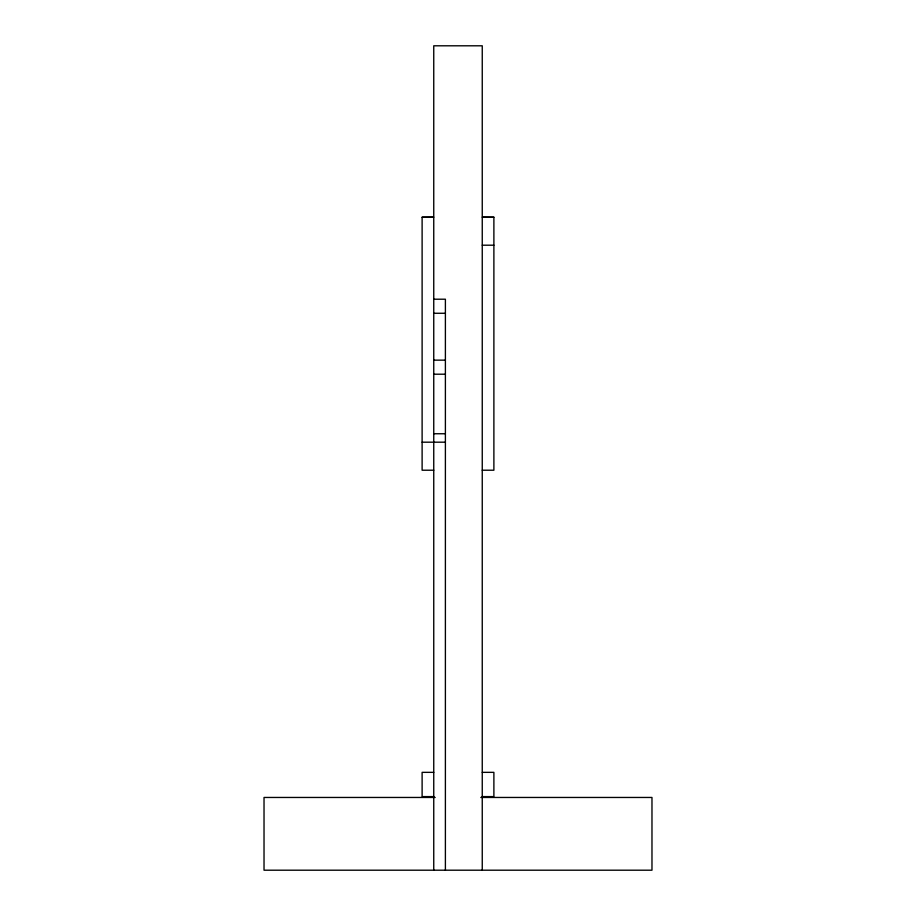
<?xml version="1.0" encoding="UTF-8"?>
<svg xmlns="http://www.w3.org/2000/svg" width="916" height="916" viewBox="0 0 916 916"><rect width="100%" height="100%" fill="white"/><g stroke="black" fill="none" stroke-linecap="round" stroke-linejoin="round"><path stroke-width="1.37" d="M422.116 217.195L433.749 217.195L422.116 217.275L422.116 470.217L433.749 470.217M493.884 217.195L482.251 217.195L493.884 217.275L493.884 470.217L482.251 470.217M482.251 245.202L493.884 245.202M433.749 299.211L445.394 299.211L445.394 870.2M433.749 313.272L445.394 313.272M433.749 360.148L445.394 360.148M433.749 374.209L445.394 374.209M433.749 433.749L445.394 433.749M422.116 442.188L445.394 442.188M433.749 772.348L422.116 772.348L422.116 796.599L433.749 796.599M482.251 772.348L493.884 772.348L493.884 796.599L482.251 796.599M435.18 797.458L264.026 797.458L264.026 870.2L651.974 870.2L651.974 797.458L480.82 797.458M482.251 870.2L482.251 45.8L433.749 45.8L433.749 870.2"/></g></svg>
